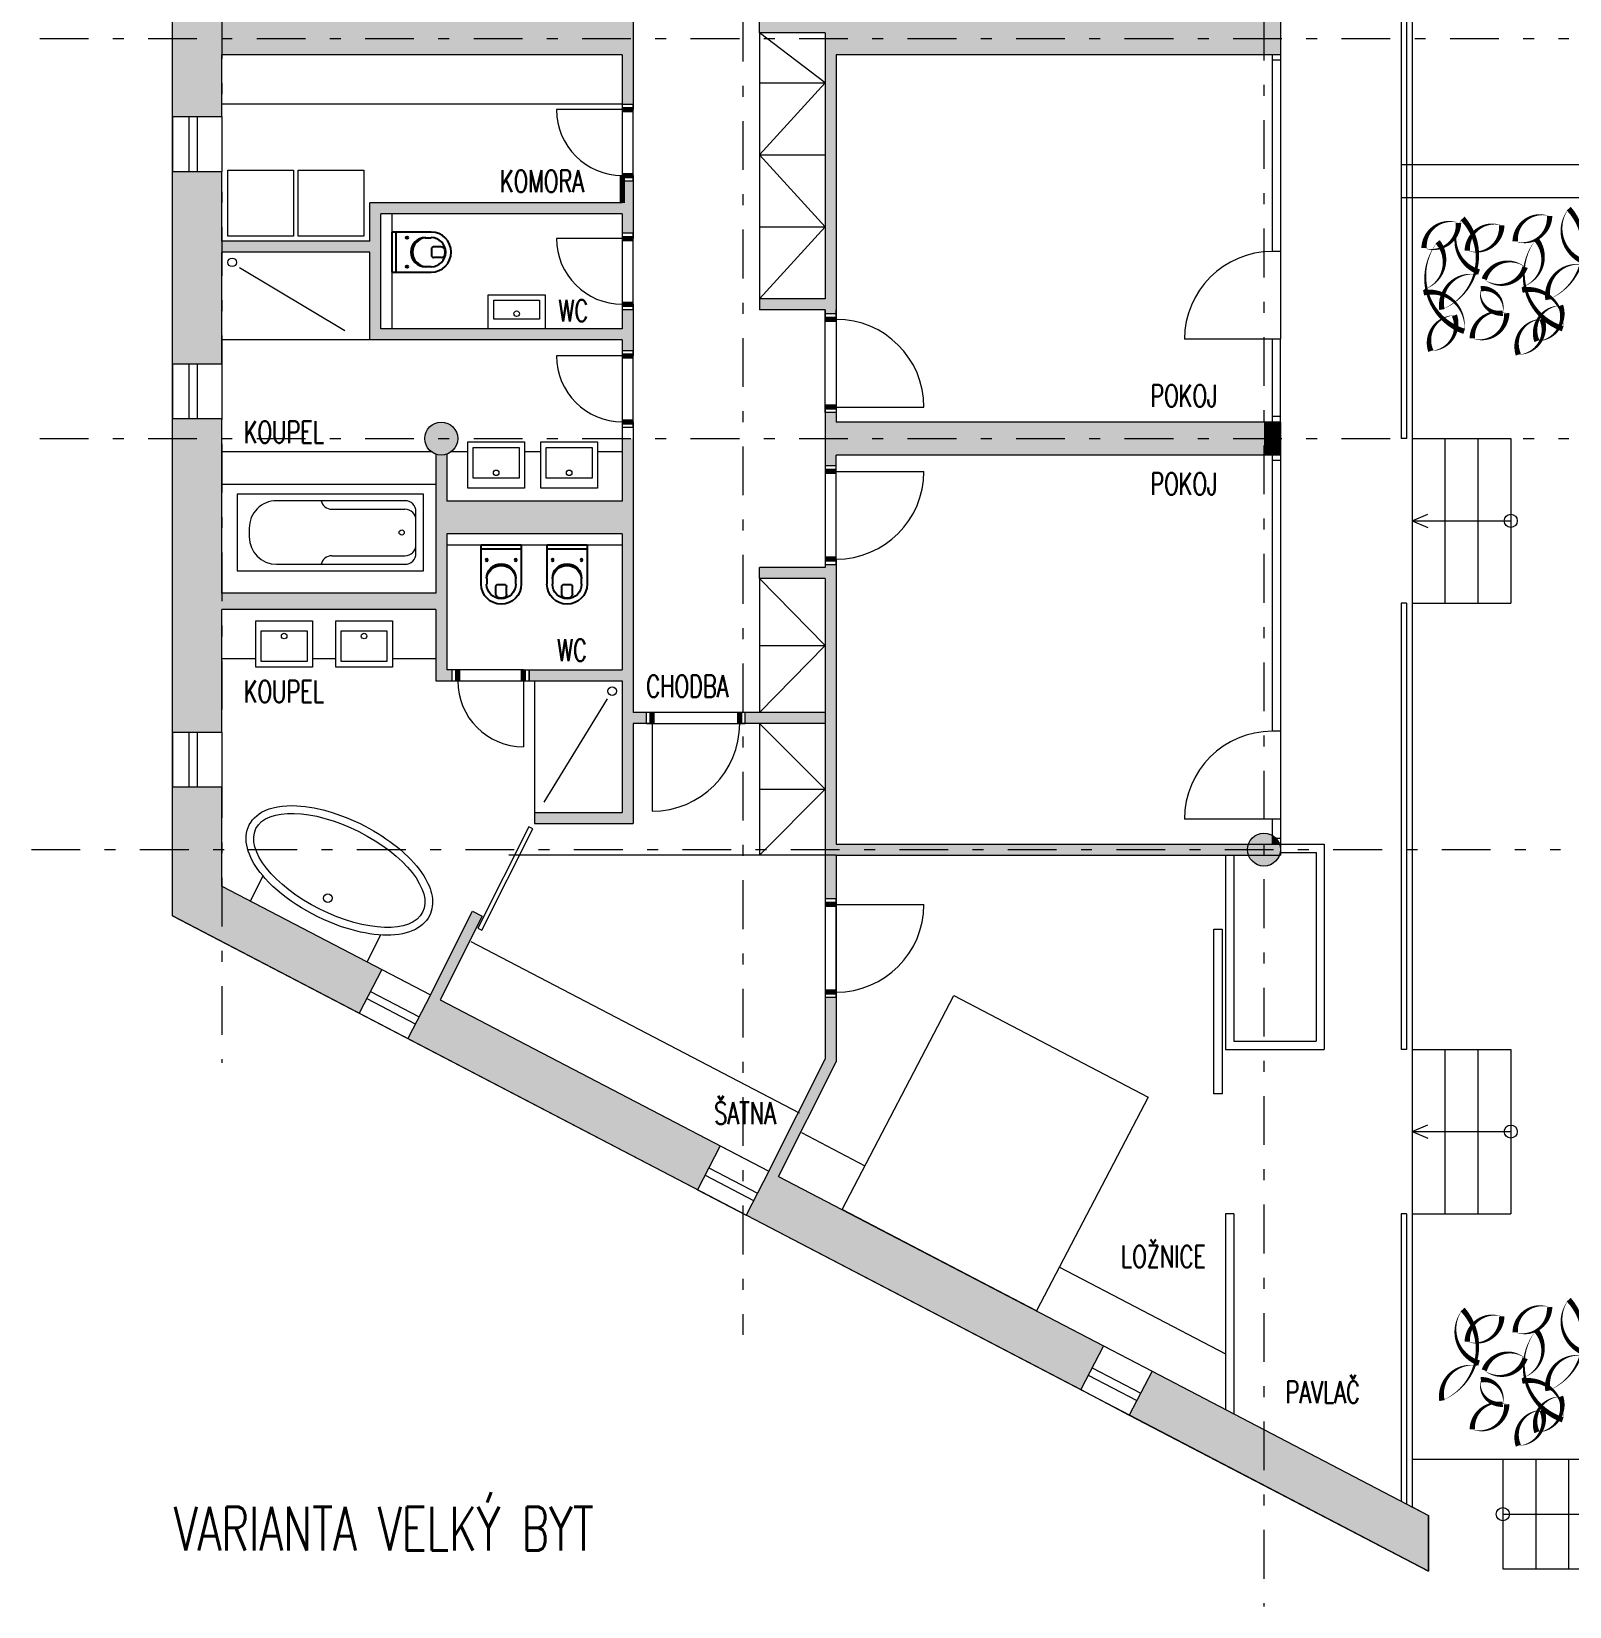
# Model space of a CAD drawing. Header units: metres. Extents: x -45 to 1930, y -347 to 488.
# Drawn here: x 110.16 to 124.18, y 18.11 to 32.47 of the extents above; entities that cross this region are included whole.
import ezdxf

# ---------------------------------------------------------------- set-up
doc = ezdxf.new("R2010")
doc.units = ezdxf.units.M
doc.linetypes.add('ČERCHOVANÁ', pattern=[25.4, 12.7, -6.35, 0, -6.35])
for name, color, linetype in [('dveře', 3, 'Continuous'), ('OSA', 7, 'ČERCHOVANÁ'), ('popis', 6, 'Continuous'), ('SRAFY', 3, 'Continuous'), ('srafy sklo', 252, 'Continuous'), ('zariz.predmety', 203, 'Continuous'), ('ZARIZOVAKY', 251, 'Continuous'), ('ZDIVO', 1, 'Continuous')]:
    doc.layers.add(name, color=color, linetype=linetype)
doc.layers.add('FLOATINGWINDOWS', color=2, linetype='Continuous', plot=False)
doc.styles.add('ROMANS', font='romans.shx', dxfattribs={"width": 0.7})

# ---------------------------------------------------------------- blocks, each defined once
blk = doc.blocks.new('WC 540 Starck 3')
at = {"linetype": 'ByBlock'}
for p, q in [((81.017, 94.399), (80.66, 94.399)), ((80.982, 94.034), (80.982, 94.399)), ((81.017, 94.034), (81.017, 94.399)), ((80.568, 94.265), (80.637, 94.265)), ((80.657, 94.188), (80.657, 94.245)), ((80.66, 94.349), (80.713, 94.349)), ((80.568, 94.168), (80.637, 94.168)), ((80.713, 94.084), (80.66, 94.084)), ((80.66, 94.034), (81.017, 94.034))]:
    blk.add_line(p, q, dxfattribs=at)
for centre in [(80.88, 94.348), (80.88, 94.084)]:
    blk.add_circle(centre, 0.0102, dxfattribs=at)
for centre, radius, start, end in [((80.66, 94.216), 0.183, 90, 270), ((80.66, 94.216), 0.133, 90, 270), ((80.621, 94.216), 0.09, 165.9057, 194.0943), ((80.568, 94.23), 0.035, 90, 165.9057), ((80.637, 94.245), 0.02, 360, 90), ((80.713, 94.216), 0.133, 270, 90), ((80.697, 94.216), 0.133, 276.5328, 83.4672), ((80.568, 94.203), 0.035, 194.0943, 270), ((80.637, 94.188), 0.02, 270, 0)]:
    blk.add_arc(centre, radius, start, end, dxfattribs=at)
blk = doc.blocks.new('vana170')
at = {"linetype": 'Continuous', "lineweight": 0}
for p, q in [((1.7, 0.7), (0, 0.7)), ((0, 0.7), (0, 0)), ((1.34, 0.64), (0.17, 0.64)), ((1.7, 0), (1.7, 0.7)), ((0.07, 0.54), (0.07, 0.16)), ((0.837, 0.562), (0.17, 0.562)), ((1.59, 0.31), (1.59, 0.39)), ((0, 0), (1.7, 0)), ((0.837, 0.138), (0.17, 0.138)), ((0.17, 0.06), (1.34, 0.06))]:
    blk.add_line(p, q, dxfattribs=at)
blk.add_circle((0.2, 0.35), 0.0232, dxfattribs=at)
for centre, radius, start, end in [((0.17, 0.54), 0.1, 90, 180), ((0.837, 0.662), 0.1, 270, 347.2636), ((1.34, 0.39), 0.25, 0, 90), ((0.17, 0.462), 0.1, 90, 180), ((1.34, 0.31), 0.25, 270, 0), ((0.17, 0.238), 0.1, 180, 270), ((0.17, 0.16), 0.1, 180, 270), ((0.837, 0.038), 0.1, 12.7364, 90)]:
    blk.add_arc(centre, radius, start, end, dxfattribs=at)

msp = doc.modelspace()

# ---------------------------------------------------------------- hatches: boundary and pattern name
at = {"layer": 'FLOATINGWINDOWS', "linetype": 'Continuous', "lineweight": 0}
msp.add_hatch(color=256, dxfattribs=at).paths.add_polyline_path([(121.247583, 25.013065), (117.397583, 25.013065), (117.397583, 24.963065), (117.497583, 24.963065), (121.256162, 24.963065, -0.085164233)])
at = {"layer": 'SRAFY', "linetype": 'Continuous', "lineweight": 0}
h = msp.add_hatch(color=256, dxfattribs=at)
h.paths.add_polyline_path([(118.303889, 36.861601), (118.303889, 36.411601), (117.603889, 36.411601), (117.603889, 36.861601), (116.797583, 36.861601), (116.797583, 36.411601), (117.397583, 36.411601), (117.397583, 33.961601), (117.497583, 33.961601), (117.497583, 36.161601), (119.097583, 36.161601), (119.097583, 33.961601), (119.197583, 33.961601), (119.197583, 36.861601)])
h.paths.add_polyline_path([(117.268068, 36.636601, -1), (117.468068, 36.636601, -1)], flags=16)
h.paths.add_polyline_path([(116.972095, 36.636601, -1), (117.172095, 36.636601, -1)], flags=16)
h.paths.add_polyline_path([(117.397583, 30.036601), (116.797583, 30.036601), (116.797583, 29.936601), (117.397583, 29.936601), (117.397583, 29.899101), (117.497583, 29.899101), (117.497583, 29.936601), (117.497583, 32.261601), (121.547583, 32.261601), (121.547583, 32.561601), (119.197583, 32.561601), (119.197583, 33.161601), (119.097583, 33.161601), (119.097583, 32.561601), (117.497583, 32.561601), (117.497583, 33.161601), (117.397583, 33.161601), (117.397583, 32.561601), (116.797583, 32.561601), (116.797583, 32.461601), (117.397583, 32.461601)])
for points in [[(111.897583, 32.411601), (111.897583, 32.993145), (111.447583, 32.993145), (111.447583, 32.411601)], [(111.897583, 32.993145), (111.897583, 32.411601), (115.647583, 32.411601), (115.647583, 32.561601), (112.047583, 32.561601), (112.047583, 32.993145)], [(111.897583, 32.411601), (111.447583, 32.411601), (111.447583, 31.697445), (111.897583, 31.697445)], [(111.897583, 32.411601), (111.897583, 32.261601), (115.547583, 32.261601), (115.547583, 31.811601), (115.647583, 31.811601), (115.647583, 32.411601)], [(111.897583, 29.443285), (111.897583, 31.197445), (111.447583, 31.197445), (111.447583, 31.161601), (111.447583, 29.443285)], [(111.897583, 30.561601), (111.897583, 30.461601), (113.247583, 30.461601), (113.247583, 29.661601), (115.547583, 29.661601), (115.547583, 29.565616), (115.647583, 29.565616), (115.647583, 29.937283), (115.547583, 29.937283), (115.547583, 29.761601), (113.347583, 29.761601), (113.347583, 30.561601), (113.347583, 30.811601), (115.547583, 30.811601), (115.547583, 30.637283), (115.647583, 30.637283), (115.647583, 31.111601), (115.547583, 31.111601), (115.547583, 30.911601), (113.247583, 30.911601), (113.247583, 30.561601)], [(111.897583, 28.761601), (111.897583, 28.943285), (111.447583, 28.943285), (111.447583, 28.761601)], [(121.397583, 28.761601), (121.397583, 28.911601), (117.497583, 28.911601), (117.497583, 28.999101), (117.397583, 28.999101), (117.397583, 28.761601)], [(121.397583, 28.911601), (121.397583, 28.761601), (121.547583, 28.761601), (121.547583, 28.911601)], [(111.897583, 26.084351), (111.897583, 28.761601), (111.447583, 28.761601), (111.447583, 26.084351)], [(115.647583, 28.761601), (115.547583, 28.761601), (115.547583, 28.191601), (113.947583, 28.191601), (113.947583, 28.620179, -0.171572875), (113.847583, 28.620179), (113.847583, 27.351601), (111.897583, 27.351601), (111.897583, 27.201601), (113.847583, 27.201601), (113.847583, 26.551601), (113.997583, 26.551601), (113.997583, 26.651601), (113.947583, 26.651601), (113.947583, 27.891601), (115.547583, 27.891601), (115.547583, 26.651601), (114.697583, 26.651601), (114.697583, 26.551601), (115.547583, 26.551601), (115.547583, 25.351601), (114.747583, 25.351601), (114.747583, 25.251601), (115.647583, 25.251601), (115.647583, 26.163065), (115.768723, 26.163065), (115.768723, 26.263065), (115.647583, 26.263065), (115.647583, 27.25171)], [(121.397583, 28.611601), (121.397583, 28.761601), (117.397583, 28.761601), (117.397583, 28.511601), (117.497583, 28.511601), (117.497583, 28.611601)], [(121.397583, 28.761601), (121.397583, 28.611601), (121.547583, 28.611601), (121.547583, 28.761601)], [(116.797583, 27.586601), (116.797583, 27.486601), (117.397583, 27.486601), (117.397583, 25.013065), (121.247583, 25.013065, -0.085164233), (121.256162, 25.063065), (117.497583, 25.063065), (117.497583, 27.586601), (117.497583, 27.611601), (117.397583, 27.611601), (117.397583, 27.586601)], [(117.397583, 26.163065), (117.397583, 26.263065), (116.668723, 26.263065), (116.668723, 26.163065)], [(111.897583, 25.013065), (111.897583, 25.584351), (111.447583, 25.584351), (111.447583, 25.013065)], [(111.897583, 24.173577), (111.897583, 25.013065), (111.447583, 25.013065), (111.447583, 24.408403)], [(117.497583, 24.963065), (117.397583, 24.963065), (117.397583, 24.563065), (117.497583, 24.563065)], [(111.897583, 24.681162), (111.897583, 24.173577), (113.148027, 23.521052), (113.356212, 23.919999)], [(113.591302, 23.289735), (116.232477, 21.911477), (116.440662, 22.310425), (113.888152, 23.642414), (114.271522, 24.405984), (114.182154, 24.450853), (113.799486, 23.688683)], [(116.675752, 21.680161), (119.726648, 20.088096), (119.934833, 20.487044), (116.972603, 22.032839), (117.497583, 23.07846), (117.497583, 23.663065), (117.397583, 23.663065), (117.397583, 23.638065), (117.397583, 23.102154), (116.883937, 22.079108)], [(121.397583, 19.216144), (121.397583, 19.723729), (120.378108, 20.255727), (120.169923, 19.85678)], [(121.397583, 19.723729), (121.397583, 19.216144), (122.897063, 18.433663), (122.897063, 18.941248)]]:
    msp.add_hatch(color=256, dxfattribs=at).paths.add_polyline_path(points)
h = msp.add_hatch(color=256, dxfattribs=at)
edge = h.paths.add_edge_path()
edge.add_arc((121.397583, 25.013065), 0.15, 0, 360)
edge = h.paths.add_edge_path()
edge.add_arc((113.897583, 28.761601), 0.15, 0, 360)
h = msp.add_hatch(color=256, dxfattribs=at)
h.paths.add_polyline_path([(121.472583, 25.113065), (121.472583, 25.063065), (121.539005, 25.063065, 0.097782558), (121.509387, 25.113065)])
h.paths.add_polyline_path([(121.472583, 25.142969), (121.472583, 25.113065), (121.509387, 25.113065, 0.079534545)])
h = msp.add_hatch(color=256, dxfattribs=at)
h.paths.add_polyline_path([(121.547583, 25.063065), (121.539005, 25.063065, -0.085164233), (121.547583, 25.013065)])
h.paths.add_polyline_path([(121.547583, 25.013065, -0.085164233), (121.539005, 24.963065), (121.547583, 24.963065)])

# ---------------------------------------------------------------- linework, layer by layer
at = {"linetype": 'Continuous', "lineweight": 0}
for p, q in [((122.747583, 43.258403), (122.747583, 19.019252)), ((122.647583, 43.158403), (122.647583, 28.761601)), ((122.697583, 43.208403), (122.697583, 28.761601)), ((121.472583, 32.261601), (121.472583, 30.467451)), ((121.547583, 32.211601), (121.472583, 32.211601)), ((121.547583, 32.261601), (121.547583, 30.467451)), ((115.547583, 31.811601), (115.647583, 31.811601)), ((111.447583, 31.697445), (111.447583, 31.197445)), ((111.597583, 31.697445), (111.597583, 31.197445)), ((111.672583, 31.697445), (111.672583, 31.197445)), ((111.897583, 31.697445), (111.897583, 31.197445)), ((122.647583, 31.261601), (131.415311, 31.261601)), ((115.547583, 31.111601), (115.647583, 31.111601)), ((122.647583, 30.961601), (127.872063, 30.961601)), ((113.447583, 30.809524), (113.447583, 29.761601)), ((115.547583, 30.637283), (115.647583, 30.637283)), ((121.547583, 30.467451), (121.472583, 30.467451)), ((121.547583, 30.467451), (121.547583, 29.667451)), ((112.058204, 30.322838), (113.018376, 29.746996)), ((115.547583, 29.937283), (115.647583, 29.937283)), ((117.497583, 29.899101), (117.397583, 29.899101)), ((121.472583, 29.667451), (120.672583, 29.667451)), ((121.547583, 29.667451), (121.472583, 29.667451)), ((121.472583, 29.667451), (121.472583, 28.911601)), ((121.547583, 28.911601), (121.547583, 29.667451)), ((115.547583, 29.565616), (115.647583, 29.565616)), ((111.447583, 29.443285), (111.447583, 28.943285)), ((111.597583, 29.443285), (111.597583, 28.943285)), ((111.672583, 29.443285), (111.672583, 28.943285)), ((111.897583, 29.443285), (111.897583, 28.943285)), ((117.497583, 28.999101), (117.397583, 28.999101)), ((121.547583, 28.961601), (121.472583, 28.961601)), ((115.547583, 28.865616), (115.647583, 28.865616)), ((121.547583, 28.870974), (121.547583, 28.711601)), ((122.697583, 28.761601), (122.647583, 28.761601)), ((121.472583, 28.611601), (121.472583, 26.092157)), ((121.547583, 28.611601), (121.547583, 25.063065)), ((117.497583, 28.511601), (117.397583, 28.511601)), ((121.547583, 28.561601), (121.472583, 28.561601)), ((113.947583, 27.791601), (115.547583, 27.791601)), ((117.497583, 27.611601), (117.397583, 27.611601)), ((122.697583, 27.261601), (122.647583, 27.261601)), ((122.647583, 27.261601), (122.647583, 23.191544)), ((122.697583, 27.261601), (122.697583, 23.191544)), ((113.997583, 26.551601), (113.997583, 26.651601)), ((114.697583, 26.551601), (114.697583, 26.651601)), ((115.408821, 26.389056), (114.832979, 25.445524)), ((115.768723, 26.163065), (115.768723, 26.263065)), ((116.668723, 26.163065), (116.668723, 26.263065)), ((111.447583, 26.084351), (111.447583, 25.584351)), ((111.597583, 26.084351), (111.597583, 25.584351)), ((111.672583, 26.084351), (111.672583, 25.584351)), ((111.897583, 26.084351), (111.897583, 25.584351)), ((121.547583, 26.092157), (121.472583, 26.092157)), ((121.472583, 25.292157), (120.672583, 25.292157)), ((121.547583, 25.292157), (121.472583, 25.292157)), ((121.472583, 25.292157), (121.472583, 25.063065)), ((121.547583, 25.113065), (121.472583, 25.113065)), ((121.947583, 25.063065), (121.947583, 23.191544)), ((121.047583, 24.963065), (121.047583, 23.191544)), ((121.122583, 24.963065), (121.122583, 23.266544)), ((121.872583, 24.988065), (121.872583, 23.266544)), ((112.271403, 24.773299), (112.157139, 24.545717)), ((117.497583, 24.563065), (117.397583, 24.563065)), ((113.343657, 24.23453), (113.22113, 23.99049)), ((113.356212, 23.919999), (113.799486, 23.688683)), ((113.252119, 23.720525), (113.695394, 23.489209)), ((113.217422, 23.654034), (113.660697, 23.422718)), ((117.497583, 23.663065), (117.397583, 23.663065)), ((113.148027, 23.521052), (113.591302, 23.289735)), ((122.697583, 23.191544), (122.647583, 23.191544)), ((116.440662, 22.310425), (116.883937, 22.079108)), ((116.301872, 22.04446), (116.745147, 21.813143)), ((116.33657, 22.110951), (116.779844, 21.879635)), ((116.232477, 21.911477), (116.675752, 21.680161)), ((122.647583, 21.691544), (122.647583, 19.071436)), ((122.697583, 21.691544), (122.647583, 21.691544)), ((122.697583, 21.691544), (122.697583, 19.045344)), ((119.934833, 20.487044), (120.378108, 20.255727)), ((119.830741, 20.28757), (120.274016, 20.056254)), ((119.796043, 20.221079), (120.239318, 19.989762)), ((119.726648, 20.088096), (120.169923, 19.85678))]:
    msp.add_line(p, q, dxfattribs=at)
msp.add_lwpolyline([(114.268667, 24.278642), (114.732192, 25.201859), (114.695552, 25.220255), (114.232028, 24.297038)], close=True, dxfattribs=at)
for centre in [(111.990448, 30.368905), (115.454888, 26.458736), (112.862617, 24.56909)]:
    msp.add_circle(centre, 0.0392, dxfattribs=at)
for centre in [(121.472583, 29.667451), (121.472583, 25.292157)]:
    msp.add_arc(centre, 0.8, 90, 180, dxfattribs=at)
msp.add_ellipse((112.96794, 24.82341), major_axis=(0.759631, -0.381392), ratio=0.4662521, dxfattribs=at)
msp.add_open_spline([(113.79013, 24.410609), (113.81699, 24.464107), (113.823747, 24.526319), (113.802947, 24.65033), (113.776342, 24.712999), (113.637685, 24.933161), (113.453378, 25.089997), (113.023589, 25.325896), (112.781548, 25.402401), (112.454838, 25.419006), (112.344428, 25.401574), (112.195369, 25.316132), (112.146717, 25.25815), (112.10863, 25.120155), (112.118128, 25.044499), (112.177555, 24.895776), (112.227508, 24.821122), (112.465953, 24.557269), (112.752776, 24.382893), (113.262844, 24.223677), (113.48347, 24.208835), (113.704091, 24.302992), (113.759426, 24.349455), (113.79013, 24.410609)], degree=3, knots=[0, 0, 0, 0, 0.328646407, 0.328646407, 0.657292814, 0.657292814, 1.49227622, 1.49227622, 2.327259625, 2.327259625, 2.842065528, 2.842065528, 3.233907053, 3.233907053, 3.625748579, 3.625748579, 4.017590105, 4.017590105, 5.050988896, 5.050988896, 5.907509871, 5.907509871, 6.283185307, 6.283185307, 6.283185307, 6.283185307], dxfattribs=at)
at = {"layer": 'dveře', "linetype": 'Continuous', "lineweight": 0}
for p, q in [((115.547583, 31.761601), (114.947583, 31.761601)), ((115.547583, 31.811601), (115.547583, 31.111601)), ((115.647583, 31.111601), (115.647583, 31.811601)), ((115.547583, 30.637283), (115.547583, 29.937283)), ((115.647583, 29.937283), (115.647583, 30.637283)), ((115.547583, 30.587283), (114.947583, 30.587283)), ((117.397583, 28.999101), (117.397583, 29.899101)), ((117.497583, 29.899101), (117.497583, 28.999101)), ((115.547583, 29.515616), (114.947583, 29.515616)), ((115.547583, 29.565616), (115.547583, 28.865616)), ((115.647583, 28.865616), (115.647583, 29.565616)), ((117.497583, 29.049101), (118.297583, 29.049101)), ((117.397583, 28.511601), (117.397583, 27.611601)), ((117.497583, 27.611601), (117.497583, 28.511601)), ((117.497583, 28.461601), (118.297583, 28.461601)), ((114.647583, 26.651601), (114.047583, 26.651601)), ((114.047583, 26.551601), (114.647583, 26.551601)), ((114.647583, 26.551601), (114.647583, 25.951601)), ((116.668723, 26.263065), (115.768723, 26.263065)), ((115.768723, 26.163065), (116.668723, 26.163065)), ((115.818723, 26.163065), (115.818723, 25.363065)), ((117.397583, 24.563065), (117.397583, 23.663065)), ((117.497583, 23.663065), (117.497583, 24.563065)), ((117.497583, 24.513065), (118.297583, 24.513065))]:
    msp.add_line(p, q, dxfattribs=at)
for centre, radius, start, end in [((115.547583, 31.761601), 0.6, 180, 270), ((115.547583, 30.587283), 0.6, 180, 270), ((117.497583, 29.049101), 0.8, 0, 90), ((115.547583, 29.515616), 0.6, 180, 270), ((117.497583, 28.461601), 0.8, 270, 0), ((114.647583, 26.551601), 0.6, 180, 270), ((115.818723, 26.163065), 0.8, 270, 360), ((117.497583, 24.513065), 0.8, 270, 0)]:
    msp.add_arc(centre, radius, start, end, dxfattribs=at)
at = {"layer": 'FLOATINGWINDOWS', "linetype": 'Continuous', "lineweight": 0, "flags": 128}
msp.add_lwpolyline([(111.447583, 43.258403), (122.747583, 43.258403), (122.747583, 19.019252), (122.897063, 18.941248), (122.897063, 18.433663), (111.447583, 24.408403)], close=True, dxfattribs=at)
msp.add_lwpolyline([(111.447583, 43.258403), (122.747583, 43.258403), (122.747583, 19.019252), (122.897063, 18.941248), (122.897063, 18.433663), (111.447583, 24.408403)], close=True, dxfattribs=at)
at = {"layer": 'OSA', "color": 253, "lineweight": 0, "ltscale": 0.035}
for p, q in [((111.897583, 44.537113), (111.897583, 23.067791)), ((116.647583, 44.513078), (116.647583, 20.589075)), ((121.397583, 44.522074), (121.397583, 18.110358)), ((110.236879, 32.411601), (124.17681, 32.411601)), ((110.236879, 28.761601), (124.17681, 28.761601)), ((110.161879, 25.013065), (124.10181, 25.013065))]:
    msp.add_line(p, q, dxfattribs=at)
at = {"layer": 'OSA', "linetype": 'Continuous', "lineweight": 0}
for p, q in [((113.247583, 29.661601), (111.897583, 29.661601)), ((122.747583, 28.761601), (122.747583, 27.261601)), ((122.747583, 28.761601), (123.647583, 28.761601)), ((123.047583, 28.761601), (123.047583, 27.261601)), ((123.347583, 28.761601), (123.347583, 27.261601)), ((123.647583, 28.761601), (123.647583, 27.261601)), ((113.807583, 28.641601), (111.897583, 28.641601)), ((113.847583, 28.341601), (111.897583, 28.341601)), ((122.747583, 28.011601), (122.891605, 28.072222)), ((122.747583, 28.011601), (123.647583, 28.011601)), ((122.747583, 28.011601), (122.891605, 27.95098)), ((122.747583, 27.261601), (123.647583, 27.261601)), ((114.747583, 26.551601), (114.747583, 25.351601)), ((121.547583, 25.063065), (121.947583, 25.063065)), ((121.547583, 24.988065), (121.872583, 24.988065)), ((121.047583, 23.191544), (121.947583, 23.191544)), ((121.122583, 23.266544), (121.872583, 23.266544)), ((122.747583, 23.191544), (122.747583, 21.691544)), ((122.747583, 23.191544), (123.647583, 23.191544)), ((123.047583, 23.191544), (123.047583, 21.691544)), ((123.347583, 23.191544), (123.347583, 21.691544)), ((123.647583, 23.191544), (123.647583, 21.691544)), ((122.747583, 22.441544), (122.891605, 22.502165)), ((122.747583, 22.441544), (123.647583, 22.441544)), ((122.747583, 22.441544), (122.891605, 22.380924)), ((121.047583, 21.691544), (121.047583, 19.906372)), ((121.122583, 21.691544), (121.047583, 21.691544)), ((121.122583, 21.691544), (121.122583, 19.867234)), ((122.747583, 21.691544), (123.647583, 21.691544)), ((122.747583, 19.452669), (127.774903, 19.452669)), ((123.574903, 19.452669), (123.574903, 18.452669)), ((123.874903, 19.452669), (123.874903, 18.452669)), ((124.174903, 19.452669), (124.174903, 18.452669)), ((123.574903, 18.952669), (127.774903, 18.952669)), ((123.574903, 18.452669), (127.774903, 18.452669))]:
    msp.add_line(p, q, dxfattribs=at)
for points in [[(111.951166, 31.208235), (112.551166, 31.208235), (112.551166, 30.608235), (111.951166, 30.608235)], [(112.59152, 31.208235), (113.19152, 31.208235), (113.19152, 30.608235), (112.59152, 30.608235)], [(114.843591, 29.761601), (114.325977, 29.761601), (114.325977, 30.072602), (114.843591, 30.072602)], [(114.793591, 29.851104), (114.375977, 29.851104), (114.375977, 30.022602), (114.793591, 30.022602)], [(114.656347, 28.310263), (114.138734, 28.310263), (114.138734, 28.731331), (114.656347, 28.731331)], [(115.32221, 28.310263), (114.804597, 28.310263), (114.804597, 28.731331), (115.32221, 28.731331)], [(114.606347, 28.399765), (114.188734, 28.399765), (114.188734, 28.681331), (114.606347, 28.681331)], [(115.27221, 28.399765), (114.854597, 28.399765), (114.854597, 28.681331), (115.27221, 28.681331)], [(112.206165, 27.099058), (112.723778, 27.099058), (112.723778, 26.67799), (112.206165, 26.67799)], [(112.256165, 27.009556), (112.673778, 27.009556), (112.673778, 26.72799), (112.256165, 26.72799)], [(112.93503, 27.099058), (113.452643, 27.099058), (113.452643, 26.67799), (112.93503, 26.67799)], [(112.98503, 27.009556), (113.402643, 27.009556), (113.402643, 26.72799), (112.98503, 26.72799)], [(120.941303, 24.286152), (121.016303, 24.286152), (121.016303, 22.78611), (120.941303, 22.78611)]]:
    msp.add_lwpolyline(points, close=True, dxfattribs=at)
for centre, radius in [((114.584784, 29.900117), 0.025266), ((114.39754, 28.448779), 0.025266), ((115.063403, 28.448779), 0.025266), ((123.647583, 28.011601), 0.059727), ((112.464971, 26.960542), 0.025266), ((113.193837, 26.960542), 0.025266), ((123.647583, 22.441544), 0.059727), ((123.574903, 18.952669), 0.059727)]:
    msp.add_circle(centre, radius, dxfattribs=at)
at = {"layer": 'srafy sklo', "linetype": 'Continuous', "lineweight": 0}
msp.add_line((117.497583, 24.963065), (114.514725, 24.963065), dxfattribs=at)
at = {"layer": 'zariz.predmety', "color": 253, "linetype": 'Continuous', "ltscale": 0.001}
for points in [[(124.17604, 30.858784, 0, 0, 0.520567051), (124.17604, 30.858784, 0, 0.05, 0.520567051), (124.325871, 30.370422, 0, 0.05, 0.520567051), (124.30419, 30.34732, 0, 0.05, 0.520567051), (123.987096, 30.027948, 0, 0.05, 0.520567051), (124.17604, 30.858784, 0.05, 0.05, 0)], [(123.170868, 30.728697, 0, 0, 0.520567051), (123.170868, 30.728697, 0, 0.05, 0.520567051), (122.857128, 30.498753, 0, 0.05, 0.520567051), (123.170868, 30.728697, 0.05, 0.05, 0)], [(123.208759, 30.769151, 0, 0, 0.520567051), (123.208759, 30.769151, 0, 0.05, 0.520567051), (123.35859, 30.280789, 0, 0.05, 0.520567051), (123.33691, 30.257688, 0, 0.05, 0.520567051), (123.019815, 29.938316, 0, 0.05, 0.520567051), (123.208759, 30.769151, 0.05, 0.05, 0)], [(123.565083, 30.705571, 0, 0, 0.520567051), (123.565083, 30.705571, 0, 0.05, 0.520567051), (123.251342, 30.475626, 0, 0.05, 0.520567051), (123.565083, 30.705571, 0.05, 0.05, 0)], [(124.00139, 30.790542, 0, 0, 0.520567051), (124.00139, 30.790542, 0, 0.05, 0.520567051), (123.687649, 30.560598, 0, 0.05, 0.520567051), (124.00139, 30.790542, 0.05, 0.05, 0)], [(124.120963, 29.763475, 0, 0, 0.520567051), (124.120963, 29.763475, 0, 0.05, 0.520567051), (123.751203, 30.11593, 0, 0.05, 0.520567051), (123.758796, 30.146688, 0, 0.05, 0.520567051), (123.878905, 30.580418, 0, 0.05, 0.520567051), (124.120963, 29.763475, 0.05, 0.05, 0)], [(123.222618, 29.739351, 0, 0, 0.520567051), (123.222618, 29.739351, 0, 0.05, 0.520567051), (122.852858, 30.091806, 0, 0.05, 0.520567051), (122.86045, 30.122564, 0, 0.05, 0.520567051), (122.980559, 30.556293, 0, 0.05, 0.520567051), (123.222618, 29.739351, 0.05, 0.05, 0)], [(123.778615, 30.32502, 0, 0, 0.520567051), (123.778615, 30.32502, 0, 0.05, 0.520567051), (123.405643, 30.21457, 0, 0.05, 0.520567051), (123.778615, 30.32502, 0.05, 0.05, 0)], [(123.57433, 29.905738, 0, 0, 0.520567051), (123.57433, 29.905738, 0, 0.05, 0.520567051), (123.37462, 30.128031, 0, 0.05, 0.520567051), (123.57433, 29.905738, 0.05, 0.05, 0)], [(123.133919, 29.88464, 0, 0, 0.520567051), (123.133919, 29.88464, 0, 0.05, 0.520567051), (122.91847, 29.560774, 0, 0.05, 0.520567051), (123.133919, 29.88464, 0.05, 0.05, 0)], [(123.296768, 29.675427, 0, 0, 0.520567051), (123.296768, 29.675427, 0, 0.05, 0.520567051), (123.610508, 29.905371, 0, 0.05, 0.520567051), (123.296768, 29.675427, 0.05, 0.05, 0)], [(124.1012, 29.974273, 0, 0, 0.520567051), (124.1012, 29.974273, 0, 0.05, 0.520567051), (123.88575, 29.650407, 0, 0.05, 0.520567051), (124.1012, 29.974273, 0.05, 0.05, 0)], [(123.932523, 29.851199, 0, 0, 0.520567051), (123.932523, 29.851199, 0, 0.05, 0.520567051), (123.717073, 29.527333, 0, 0.05, 0.520567051), (123.932523, 29.851199, 0.05, 0.05, 0)], [(123.208759, 20.819039, 0, 0, 0.520567051), (123.208759, 20.819039, 0, 0.05, 0.520567051), (123.35859, 20.330676, 0, 0.05, 0.520567051), (123.33691, 20.307575, 0, 0.05, 0.520567051), (123.019815, 19.988203, 0, 0.05, 0.520567051), (123.208759, 20.819039, 0.05, 0.05, 0)], [(124.00139, 20.84043, 0, 0, 0.520567051), (124.00139, 20.84043, 0, 0.05, 0.520567051), (123.687649, 20.610485, 0, 0.05, 0.520567051), (124.00139, 20.84043, 0.05, 0.05, 0)], [(124.17604, 20.908672, 0, 0, 0.520567051), (124.17604, 20.908672, 0, 0.05, 0.520567051), (124.325871, 20.420309, 0, 0.05, 0.520567051), (124.30419, 20.397208, 0, 0.05, 0.520567051), (123.987096, 20.077836, 0, 0.05, 0.520567051), (124.17604, 20.908672, 0.05, 0.05, 0)], [(123.565083, 20.755458, 0, 0, 0.520567051), (123.565083, 20.755458, 0, 0.05, 0.520567051), (123.251342, 20.525514, 0, 0.05, 0.520567051), (123.565083, 20.755458, 0.05, 0.05, 0)], [(124.120963, 19.813362, 0, 0, 0.520567051), (124.120963, 19.813362, 0, 0.05, 0.520567051), (123.751203, 20.165817, 0, 0.05, 0.520567051), (123.758796, 20.196576, 0, 0.05, 0.520567051), (123.878905, 20.630305, 0, 0.05, 0.520567051), (124.120963, 19.813362, 0.05, 0.05, 0)], [(123.778615, 20.374907, 0, 0, 0.520567051), (123.778615, 20.374907, 0, 0.05, 0.520567051), (123.405643, 20.264457, 0, 0.05, 0.520567051), (123.778615, 20.374907, 0.05, 0.05, 0)], [(123.57433, 19.955626, 0, 0, 0.520567051), (123.57433, 19.955626, 0, 0.05, 0.520567051), (123.37462, 20.177919, 0, 0.05, 0.520567051), (123.57433, 19.955626, 0.05, 0.05, 0)], [(123.296768, 19.725314, 0, 0, 0.520567051), (123.296768, 19.725314, 0, 0.05, 0.520567051), (123.610508, 19.955259, 0, 0.05, 0.520567051), (123.296768, 19.725314, 0.05, 0.05, 0)], [(124.1012, 20.02416, 0, 0, 0.520567051), (124.1012, 20.02416, 0, 0.05, 0.520567051), (123.88575, 19.700294, 0, 0.05, 0.520567051), (124.1012, 20.02416, 0.05, 0.05, 0)], [(123.932523, 19.901086, 0, 0, 0.520567051), (123.932523, 19.901086, 0, 0.05, 0.520567051), (123.717073, 19.57722, 0, 0.05, 0.520567051), (123.932523, 19.901086, 0.05, 0.05, 0)]]:
    msp.add_lwpolyline(points, format="xyseb", close=True, dxfattribs=at)
at = {"layer": 'ZARIZOVAKY', "linetype": 'Continuous', "lineweight": 0}
for p, q in [((116.797583, 32.461601), (116.797583, 30.036601)), ((117.397583, 32.005351), (116.797583, 32.461601)), ((116.797583, 32.005351), (117.397583, 32.005351)), ((117.397583, 32.005351), (116.797583, 31.349101)), ((115.547583, 31.811601), (111.897583, 31.811601)), ((116.797583, 31.349101), (117.397583, 31.349101)), ((117.397583, 30.692851), (116.797583, 31.349101)), ((117.397583, 30.692851), (116.797583, 31.349101)), ((116.797583, 30.692851), (117.397583, 30.692851)), ((117.397583, 30.692851), (116.797583, 30.036601)), ((116.797583, 30.692851), (117.397583, 30.692851)), ((117.397583, 30.692851), (116.797583, 30.036601)), ((114.138734, 28.641601), (113.987583, 28.641601)), ((114.804597, 28.641601), (114.656347, 28.641601)), ((115.547583, 28.641601), (115.32221, 28.641601)), ((116.797583, 27.486601), (116.797583, 26.263065)), ((117.397583, 26.874833), (116.797583, 27.486601)), ((116.797583, 26.874833), (117.397583, 26.874833)), ((117.397583, 26.874833), (116.797583, 26.263065)), ((112.206165, 26.751601), (111.897583, 26.751601)), ((112.93503, 26.751601), (112.723778, 26.751601)), ((113.847583, 26.751601), (113.452643, 26.751601)), ((117.397583, 25.563065), (116.797583, 26.163065)), ((116.797583, 26.163065), (116.797583, 24.963065)), ((116.797583, 25.563065), (117.397583, 25.563065)), ((117.397583, 25.563065), (116.797583, 24.963065)), ((117.397583, 24.963065), (116.797583, 24.963065)), ((114.165732, 24.174344), (117.161517, 22.611038)), ((117.180788, 22.431787), (117.759585, 22.12975)), ((119.532685, 21.204484), (121.047583, 20.413957))]:
    msp.add_line(p, q, dxfattribs=at)
msp.add_lwpolyline([(118.569192, 23.681213), (120.342292, 22.755947), (119.3245, 20.805537), (117.5514, 21.730803)], close=True, dxfattribs=at)
at = {"layer": 'ZDIVO', "linetype": 'Continuous', "lineweight": 0}
for p, q in [((111.447583, 31.697445), (111.447583, 32.993145)), ((115.647583, 32.561601), (115.647583, 31.761601)), ((116.797583, 32.461601), (116.797583, 32.561601)), ((121.547583, 32.561601), (121.547583, 32.261601)), ((117.397583, 32.461601), (116.797583, 32.461601)), ((117.397583, 32.461601), (117.397583, 30.036601)), ((115.547583, 32.261601), (111.897583, 32.261601)), ((111.897583, 31.697445), (111.897583, 32.261601)), ((115.547583, 32.261601), (111.997583, 32.261601)), ((115.547583, 32.261601), (115.547583, 31.761601)), ((117.497583, 32.261601), (117.497583, 29.849101)), ((121.547583, 32.261601), (117.497583, 32.261601)), ((111.447583, 31.697445), (111.897583, 31.697445)), ((111.447583, 31.197445), (111.897583, 31.197445)), ((111.447583, 31.161601), (111.447583, 31.197445)), ((111.447583, 29.443285), (111.447583, 31.197445)), ((111.897583, 31.161601), (111.897583, 31.197445)), ((111.897583, 30.561601), (111.897583, 31.197445)), ((115.647583, 31.161601), (115.647583, 30.587283)), ((113.247583, 30.561601), (113.247583, 30.911601)), ((115.547583, 30.911601), (113.247583, 30.911601)), ((113.347583, 30.561601), (113.347583, 30.811601)), ((115.547583, 30.811601), (113.347583, 30.811601)), ((115.547583, 30.811601), (115.547583, 30.587283)), ((111.897583, 30.561601), (111.897583, 30.564794)), ((113.247583, 30.561601), (111.897583, 30.561601)), ((113.247583, 30.461601), (111.897583, 30.461601)), ((111.897583, 29.661601), (111.897583, 30.461601)), ((113.247583, 29.661601), (113.247583, 30.461601)), ((113.347583, 29.761601), (113.347583, 30.561601)), ((111.897583, 29.443285), (111.897583, 30.361601)), ((117.397583, 30.036601), (116.797583, 30.036601)), ((116.797583, 30.036601), (116.797583, 29.936601)), ((115.547583, 29.987283), (115.547583, 29.761601)), ((115.647583, 29.987283), (115.647583, 29.515616)), ((117.397583, 29.936601), (116.797583, 29.936601)), ((117.397583, 29.936601), (117.397583, 29.849101)), ((117.397583, 29.849101), (117.397583, 29.936601)), ((117.397583, 29.936601), (117.397583, 29.849101)), ((117.497583, 29.849101), (117.497583, 29.936601)), ((117.497583, 29.899101), (117.497583, 29.849101)), ((115.547583, 29.761601), (113.347583, 29.761601)), ((115.547583, 29.661601), (113.247583, 29.661601)), ((115.547583, 29.661601), (115.547583, 29.515616)), ((111.447583, 29.443285), (111.897583, 29.443285)), ((117.397583, 29.049101), (117.397583, 28.461601)), ((117.397583, 29.049101), (117.397583, 28.911601)), ((117.497583, 29.049101), (117.497583, 28.911601)), ((111.447583, 28.943285), (111.897583, 28.943285)), ((111.447583, 26.084351), (111.447583, 28.943285)), ((111.897583, 27.351601), (111.897583, 28.943285)), ((115.547583, 28.915616), (115.547583, 28.191601)), ((115.647583, 28.915616), (115.647583, 26.263065)), ((121.547583, 28.911601), (117.497583, 28.911601)), ((121.547583, 28.911601), (121.547583, 28.611601)), ((113.847583, 28.620179), (113.847583, 27.351601)), ((113.947583, 28.620179), (113.947583, 28.191601)), ((117.497583, 28.461601), (117.497583, 28.611601)), ((121.547583, 28.611601), (117.497583, 28.611601)), ((115.547583, 28.411601), (115.547583, 28.351601)), ((115.547583, 28.191601), (113.947583, 28.191601)), ((111.447583, 26.084351), (111.447583, 27.911601)), ((115.547583, 27.891601), (113.947583, 27.891601)), ((113.947583, 27.891601), (113.947583, 26.651601)), ((115.547583, 27.891601), (115.547583, 26.651601)), ((117.397583, 27.586601), (116.797583, 27.586601)), ((116.797583, 27.486601), (116.797583, 27.586601)), ((117.397583, 27.661601), (117.397583, 27.586601)), ((117.497583, 27.661601), (117.497583, 27.586601)), ((117.497583, 27.586601), (117.497583, 25.063065)), ((117.397583, 27.486601), (116.797583, 27.486601)), ((117.397583, 27.486601), (117.397583, 24.963065)), ((113.847583, 27.351601), (111.897583, 27.351601)), ((113.847583, 27.201601), (111.897583, 27.201601)), ((111.897583, 26.084351), (111.897583, 27.201601)), ((113.847583, 27.201601), (113.847583, 26.551601)), ((115.547583, 27.25171), (115.547583, 26.651601)), ((115.647583, 27.25171), (115.647583, 26.263065)), ((114.047583, 26.651601), (113.947583, 26.651601)), ((114.647583, 26.651601), (115.547583, 26.651601)), ((114.697583, 26.651601), (114.697583, 26.551601)), ((113.847583, 26.551601), (114.047583, 26.551601)), ((114.647583, 26.551601), (115.547583, 26.551601)), ((115.547583, 26.551601), (115.547583, 25.351601)), ((115.547583, 26.551601), (115.547583, 26.251601)), ((115.547583, 26.151601), (115.547583, 25.351601)), ((115.818723, 26.263065), (115.647583, 26.263065)), ((115.818723, 26.163065), (115.647583, 26.163065)), ((115.647583, 26.163065), (115.647583, 25.251601)), ((115.647583, 26.163065), (115.647583, 25.251601)), ((117.397583, 26.263065), (116.618723, 26.263065)), ((117.397583, 26.163065), (116.618723, 26.163065)), ((111.447583, 26.084351), (111.897583, 26.084351)), ((111.447583, 24.408403), (111.447583, 25.584351)), ((111.447583, 24.408403), (111.447583, 25.584351)), ((111.447583, 25.584351), (111.897583, 25.584351)), ((111.897583, 24.681162), (111.897583, 25.584351)), ((114.747583, 25.351601), (115.547583, 25.351601)), ((114.747583, 25.351601), (114.747583, 25.251601)), ((114.747583, 25.251601), (115.647583, 25.251601)), ((117.397583, 25.013065), (117.397583, 23.102154)), ((117.497583, 25.063065), (121.547583, 25.063065)), ((121.547583, 25.063065), (121.547583, 24.963065)), ((117.497583, 24.963065), (121.547583, 24.963065)), ((117.497583, 24.963065), (117.497583, 23.07846)), ((111.897583, 24.681162), (113.799486, 23.688683)), ((113.799486, 23.688683), (114.182154, 24.450853)), ((114.182154, 24.450853), (114.271522, 24.405984)), ((114.182154, 24.450853), (114.271522, 24.405984)), ((114.182154, 24.450853), (114.271522, 24.405984)), ((111.447583, 24.408403), (119.726648, 20.088096)), ((114.271522, 24.405984), (113.888152, 23.642414)), ((113.356212, 23.919999), (113.148027, 23.521052)), ((117.397583, 23.713065), (117.397583, 23.638065)), ((117.497583, 23.713065), (117.497583, 23.638065)), ((113.799486, 23.688683), (113.591302, 23.289735)), ((113.888152, 23.642414), (116.883937, 22.079108)), ((116.883937, 22.079108), (117.397583, 23.102154)), ((116.972603, 22.032839), (117.497583, 23.07846)), ((117.061233, 22.432234), (117.060794, 22.432454)), ((116.440662, 22.310425), (116.232477, 21.911477)), ((116.883937, 22.079108), (116.675752, 21.680161)), ((116.972603, 22.032839), (119.934833, 20.487044)), ((119.934833, 20.487044), (119.726648, 20.088096)), ((120.378108, 20.255727), (120.169923, 19.85678)), ((120.378108, 20.255727), (122.897063, 18.941248)), ((120.169923, 19.85678), (122.897063, 18.433663)), ((122.897063, 18.433663), (122.897063, 18.941248))]:
    msp.add_line(p, q, dxfattribs=at)
at = {"layer": 'ZDIVO', "linetype": 'ByBlock', "lineweight": 70}
for p, q in [((115.547583, 31.761601), (115.647583, 31.761601)), ((115.547583, 31.161601), (115.647583, 31.161601)), ((115.547583, 31.161601), (115.547583, 30.911601)), ((115.547583, 30.587283), (115.647583, 30.587283)), ((115.547583, 29.987283), (115.647583, 29.987283)), ((117.497583, 29.849101), (117.397583, 29.849101)), ((115.547583, 29.515616), (115.647583, 29.515616)), ((117.497583, 29.049101), (117.397583, 29.049101)), ((115.547583, 28.915616), (115.647583, 28.915616)), ((117.497583, 28.461601), (117.397583, 28.461601)), ((117.497583, 27.661601), (117.397583, 27.661601)), ((114.047583, 26.551601), (114.047583, 26.651601)), ((114.647583, 26.551601), (114.647583, 26.651601)), ((115.818723, 26.163065), (115.818723, 26.263065)), ((116.618723, 26.163065), (116.618723, 26.263065)), ((117.497583, 24.513065), (117.397583, 24.513065)), ((117.497583, 23.713065), (117.397583, 23.713065))]:
    msp.add_line(p, q, dxfattribs=at)
at = {"layer": 'ZDIVO', "linetype": 'Continuous', "lineweight": 0}
for centre in [(113.897583, 28.761601), (121.397583, 25.013065)]:
    msp.add_circle(centre, 0.15, dxfattribs=at)

# ---------------------------------------------------------------- block references
at = {"linetype": 'Continuous', "lineweight": 0, "rotation": 180}
msp.add_blockref('WC 540 Starck 3', (194.465045, 124.677756), dxfattribs=at)
at = {"linetype": 'Continuous', "lineweight": 70, "rotation": 180}
msp.add_blockref('vana170', (113.736486, 28.255135), dxfattribs=at)
at = {"linetype": 'Continuous', "lineweight": 0, "xscale": -1, "rotation": 269.9999999999984}
for p in [(20.227864, -53.225861), (20.827864, -53.225861)]:
    msp.add_blockref('WC 540 Starck 3', p, dxfattribs=at)

# ---------------------------------------------------------------- texts
at = {"layer": 'popis', "linetype": 'Continuous', "lineweight": 0, "attachment_point": 1, "style": 'ROMANS'}
for s, insert, char_height, width in [('KOMORA', (114.431924, 31.209151), 0.2, 2.20915077), ('WC', (114.967063, 30.02791), 0.2, 2.20915077), ('POKOJ', (120.362167, 29.251523), 0.2, 2.20915077), ('KOUPEL', (112.09643, 28.921266), 0.2, 2.20915077), ('POKOJ', (120.362167, 28.448313), 0.2, 2.20915077), ('WC', (114.955, 26.931266), 0.2, 2.20915077), ('CHODBA', (115.767046, 26.602987), 0.2, 1.95915077), ('KOUPEL', (112.09643, 26.554765), 0.2, 2.20915077), ('ŠATNA', (116.385539, 22.710174), 0.2, 2.20915077), ('LOŽNICE', (120.094467, 21.401276), 0.2, 2.20915077), ('PAVLAČ', (121.594338, 20.165324), 0.2, 2.20915077), ('VARIANTA VELKÝ BYT', (111.460676, 19.019726), 0.4, 5.62199356)]:
    msp.add_mtext(s, dxfattribs=dict(at, insert=insert, char_height=char_height, width=width))

doc.saveas('drawing.dxf')
